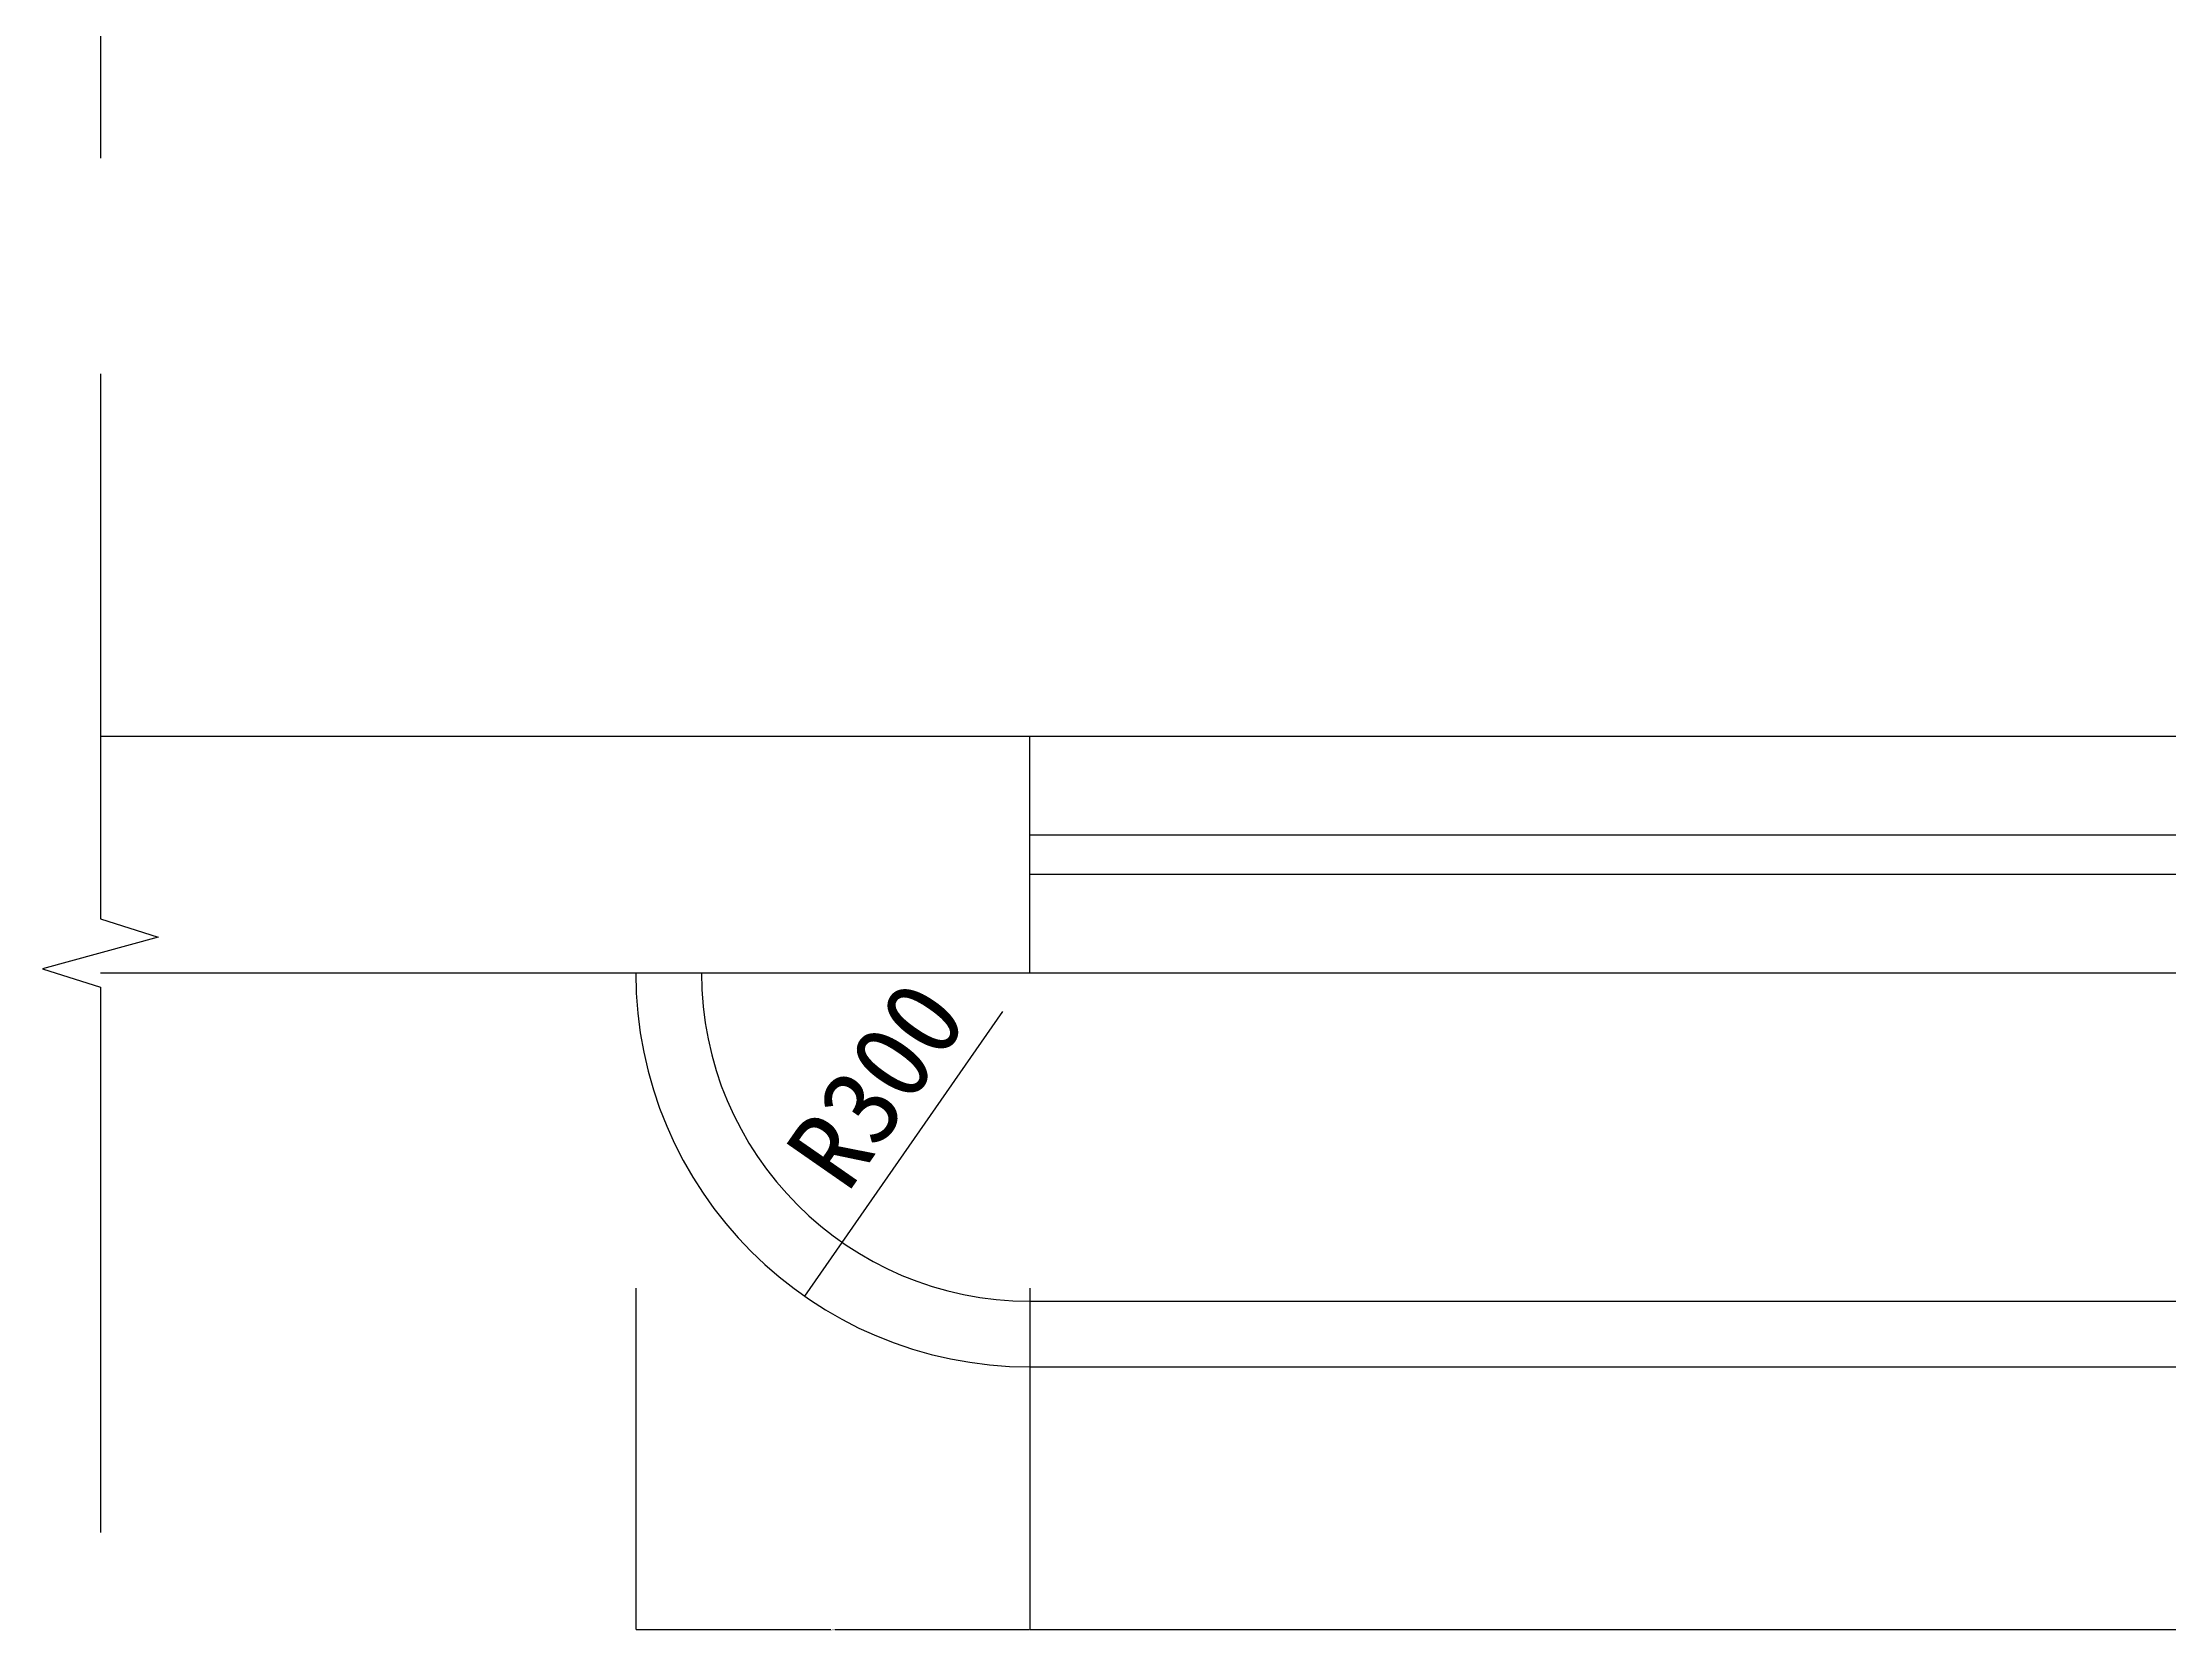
# Model space of a CAD drawing. Header units: metres. Extents: x 3468 to 10128, y -581 to 3010.
# Drawn here: x 3468 to 5087, y -581 to 628 of the extents above; entities that cross this region are included whole.
import ezdxf

# ---------------------------------------------------------------- set-up
doc = ezdxf.new("R2010")
doc.units = ezdxf.units.M
for name, color, linetype in [('BALCONY', 6, 'Continuous'), ('OTHER', 7, 'Continuous'), ('PUB_DIM', 3, 'Continuous')]:
    doc.layers.add(name, color=color, linetype=linetype)
doc.dimstyles.get("Standard").update_dxf_attribs({"dimtxt": 2.5, "dimasz": 2.5, "dimexe": 1.25, "dimexo": 0.625, "dimtad": 1, "dimcen": 2.5, "dimazin": 3, "dimtfac": 1, "dimtmove": 0, "dimatfit": 3})

# ---------------------------------------------------------------- blocks, each defined once
blk = doc.blocks.new('*D27')
for p, q in [((3920, -320), (3920, -580)), ((4220, -320), (4220, -580)), ((3920.25, -580), (4068.5, -580)), ((4071.5, -580), (4219.75, -580))]:
    blk.add_line(p, q)
at = {"layer": 'Defpoints'}
for p in [(3920, -320), (4220, -320), (3920, -580)]:
    blk.add_point(p, dxfattribs=at)
at = {"layer": 'PUB_DIM', "insert": (4070, -580), "char_height": 1, "attachment_point": 5}
blk.add_mtext('300', dxfattribs=at)
blk = doc.blocks.new('*D28')
for p, q in [((4220, -320), (4220, -580)), ((6020, -320), (6020, -580)), ((4220.25, -580), (5118, -580)), ((5122, -580), (6019.75, -580))]:
    blk.add_line(p, q)
at = {"layer": 'Defpoints'}
for p in [(4220, -320), (6020, -320), (4220, -580)]:
    blk.add_point(p, dxfattribs=at)
at = {"layer": 'PUB_DIM', "insert": (5120, -580), "char_height": 1, "attachment_point": 5}
blk.add_mtext('1800', dxfattribs=at)

msp = doc.modelspace()

# ---------------------------------------------------------------- linework, layer by layer
at = {"layer": 'BALCONY'}
for p, q in [((3512.49, 100), (6662.49, 100)), ((4220, -80), (4220, 100)), ((4220, 25), (6020, 25)), ((4220, -5), (6020, -5)), ((3512.49, -80), (6662.49, -80)), ((4220, -330), (6020, -330)), ((4220, -380), (6020, -380))]:
    msp.add_line(p, q, dxfattribs=at)
for radius in [300, 250]:
    msp.add_arc((4220, -80), radius, 180, 270, dxfattribs=at)
at = {"layer": 'OTHER'}
for p, q in [((3512.49, 1281.02), (3512.49, 540)), ((3512.49, 376), (3512.49, -39)), ((3512.49, -39), (3556.49, -53)), ((3556.49, -53), (3468.49, -77)), ((3468.49, -77), (3512.49, -91)), ((3512.49, -91), (3512.49, -506))]:
    msp.add_line(p, q, dxfattribs=at)
at = {"layer": 'PUB_DIM'}
msp.add_line((4048.68, -326.27), (4199.41, -109.59), dxfattribs=at)

# ---------------------------------------------------------------- texts
msp.add_text('R300', height=60, rotation=55.18, dxfattribs=at).set_placement((4080.96, -248.98))

# ---------------------------------------------------------------- dimensions: what is measured, and where the dimension line sits
for base, p1, p2, picture, middle in [((3920, -580), (3920, -320), (4220, -320), '*D27', (4070, -580)), ((4220, -580), (4220, -320), (6020, -320), '*D28', (5120, -580))]:
    dim = msp.add_linear_dim(base=base, p1=p1, p2=p2, dimstyle='Standard', dxfattribs=at)
    dim.commit()
    dim.dimension.update_dxf_attribs({"geometry": picture, "text_midpoint": middle})

doc.saveas('drawing.dxf')
